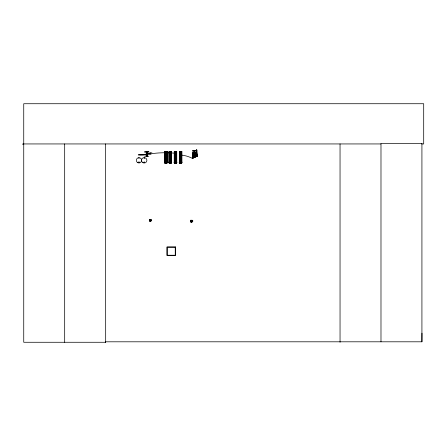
<?xml version="1.0" encoding="UTF-8"?>
<svg xmlns="http://www.w3.org/2000/svg" width="446" height="446" viewBox="0 0 446 446"><rect width="100%" height="100%" fill="white"/><g stroke="black" fill="none" stroke-linecap="round" stroke-linejoin="round"><path stroke-width="0.67" d="M421.615 143.941L423.7 143.941L423.7 103.728L23.738 103.728L23.738 342.272L105.68 342.272L105.624 341.803L421.922 341.803L421.983 333.179M195.158 157.198L193.715 157.204L193.04 156.401L193.034 155.805L194.908 155.325L195.827 155.799L195.158 157.243L193.715 157.243L192.338 156.401L192.477 152.922M196.58 155.648L195.136 154.834L193.715 154.818L192.338 155.621L192.343 156.446L192.767 156.407L192.767 152.922M192.349 153.753L192.823 153.753L192.739 153.134M196.117 156.395L196.184 153.14L196.519 153.792M196.535 156.435L196.524 153.134M196.223 153.602L196.563 153.753L196.614 153.173L192.443 153.346M138.583 162.205C139.297 163.688 139.52 161.184 138.65 162.121M139.23 162.377C138.561 161.296 138.907 163.403 139.202 162.188M144.471 162.389L143.991 162.11L144.32 162.534M144.604 162.316C143.389 163.42 144.192 161.246 144.526 162.121M150.218 221.082L151.099 220.469L150.48 219.594L149.605 220.207L150.218 221.082L150.33 220.458M150.374 220.218L150.48 219.594M191.418 221.974L191.457 221.149L191.061 221.807L191.418 221.974L192.293 221.361L191.68 220.48L190.966 220.742L191.061 221.807M191.568 221.11L191.68 220.48M146.472 153.931L146.472 154.227M170.405 162.851L170.244 162.288M180.736 162.851L180.479 162.377M146.561 154.271L146.901 154.227M194.021 153.335L193.62 153.346L193.698 152.961M194.958 153.073L195.342 153.073L195.002 153.413M170.433 162.394L170.116 162.35L170.411 162.4M192.354 153.173L196.602 152.961M194.668 157.12L195.142 156.044L194.662 155.738L193.742 156.05L194.2 157.12M144.342 158.258C144.236 157.204 143.802 158.927 144.398 158.057M149.862 220.921L150.274 220.43M150.43 220.246L150.837 219.755M191.624 221.132L192.036 220.647M192.443 153.329L192.438 153.792L192.823 153.625M138.868 157.906L139.046 158.336L138.929 157.906M139.163 162.495L138.806 162.495M193.737 154.879C191.825 154.963 191.786 157.042 193.715 157.243M195.136 157.221L196.58 156.44M196.262 152.922L196.184 153.34L196.524 153.346M193.993 153.391L193.993 152.917M195.298 153.457L195.298 152.984M149.639 220.597L150.235 220.38M150.464 220.296L151.06 220.079M190.838 221.484L191.434 221.266M191.663 221.188L192.259 220.971M192.828 153.173L196.569 153.307M166.035 162.422L165.773 162.835M175.362 162.835L175.652 162.835L175.389 162.377M180.457 162.835L180.702 162.851M192.901 158.614C194.506 158.129 191.239 158.213 192.901 158.614A30.807 24.497 46.8 0 0 179.526 154.968M196.402 151.924L196.301 149.94L196.786 149.912L196.837 150.648M196.301 149.94L196.831 150.263M197.126 154.405L197.132 155.041L196.647 155.069L196.641 154.433L197.126 154.405L197.271 156.351L196.792 156.379L196.513 153.664M196.653 155.503L197.138 155.492L197.271 156.351M196.664 156.156L197.149 156.128M192.449 153.273C193.915 152.627 191.094 154.444 193.124 154.271L193.101 153.257M22.3 144.108L23.738 144.103M194.2 157.076L194.662 157.076M23.738 143.941L380.984 143.941M167.138 151.439L164.674 151.45L164.685 162.996L167.138 162.985L167.138 151.439L167.088 162.985M171.52 151.439L169.056 151.45L169.067 162.996L171.52 162.985L171.509 151.439L171.47 162.985M174.269 151.45L176.727 151.439L176.727 162.985L174.269 162.996L174.275 151.45L174.319 162.996M164.842 152.621L166.971 152.621M169.224 152.621L171.353 152.621M174.431 152.621L176.566 152.621M179.526 152.621L181.656 152.621M150.865 153.011L147.314 153.251M146.26 153.073L147.314 153.073M196.602 153.112L192.276 153.112M146.26 153.19L150.865 153.251M164.842 153.402L166.971 153.402M169.224 153.402L171.353 153.402M174.431 153.402L176.566 153.402A102.875 100.562 90 0 0 151.813 153.664L151.813 152.599M179.526 153.402L181.656 153.402M192.823 153.625L196.14 153.625M146.472 153.842L146.946 153.842M146.472 154.021L146.946 154.021M146.472 154.138L146.946 154.138M146.517 154.305L146.946 154.316M142.72 154.533L151.066 154.533M146.422 154.623L146.834 154.623L146.422 154.862M164.842 154.578L166.971 154.578M169.224 154.578L171.353 154.578M174.431 154.578L176.566 154.578M179.526 154.578L181.656 154.578M146.834 154.667L139.849 154.818M143.673 154.868L138.266 154.868L146.834 154.818M164.842 155.615L166.971 155.615M169.218 155.615L171.353 155.615M174.431 155.615L176.56 155.615M179.521 155.615L181.65 155.615M144.576 156.212L148.836 156.267M196.535 156.262L196.218 156.401M192.36 156.395L192.75 156.407M196.19 156.395L196.535 156.395M164.842 156.786L166.971 156.786M169.218 156.786L171.353 156.786M174.431 156.786L176.56 156.786M179.521 156.786L181.65 156.786M164.842 161.814L166.971 161.814M169.224 161.814L171.353 161.814M174.431 161.814L176.566 161.814M179.526 161.814L181.656 161.814M164.485 162.143L167.328 162.143M168.867 162.143L171.71 162.143M174.079 162.143L176.917 162.143M179.169 162.143L182.013 162.143M164.485 162.232L167.328 162.232M168.867 162.232L171.71 162.232M174.079 162.232L176.917 162.232M179.169 162.232L182.013 162.232M190.799 221.093L191.429 221.205M191.668 221.249L192.293 221.361M149.605 220.207L150.23 220.318L149.772 219.85M150.469 220.357L151.099 220.469M190.966 220.742L191.457 221.149M191.641 221.305L192.126 221.712M150.441 220.413L150.932 220.826M196.179 153.753L192.823 153.753M191.289 220.514L191.507 221.116M191.59 221.339L191.808 221.941M150.09 219.627L150.308 220.224M150.391 220.452L150.609 221.049M197.132 155.041L196.937 152.777M197.138 155.492L196.998 153.636M196.647 155.069L196.48 153.246M196.641 154.433L196.792 156.379M196.942 153.357L196.848 151.813M196.452 152.805L196.457 153.385M196.396 152.359L196.424 152.878M196.909 152.337L196.825 151.305M196.424 152.365L196.324 150.848M196.809 150.82L196.864 151.462M196.848 151.043L196.786 149.912M196.346 150.291L196.351 150.676M421.922 341.803L421.922 143.478L380.984 143.478L380.984 341.803M340.042 143.941L340.042 342.272M194.952 150.904L194.969 155.163M194.763 150.904L194.79 155.163M194.261 150.904L194.261 155.163M194.25 150.904L194.227 155.163M194.021 150.904L194.043 155.163M181.767 151.439L181.767 162.985M181.673 151.439L181.656 162.985M181.539 151.439L181.539 162.985M181.5 151.439L181.489 162.985M181.355 151.439L181.399 162.985M181.26 162.985L181.26 151.439L181.215 162.985M181.082 151.439L181.126 153.48M181.126 154.834L181.07 162.985M180.914 162.985L180.262 162.985M180.095 151.45L180.106 153.485M180.106 154.846L180.095 162.996M179.827 151.45L179.783 162.996M179.693 151.45L179.682 162.996L179.643 151.45M179.526 151.45L179.543 162.996M179.409 151.45L179.409 162.996M176.677 151.439L176.677 162.985M176.583 151.439L176.566 162.985M176.449 151.439L176.449 162.985M176.393 151.439L176.399 162.985M176.265 151.439L176.315 153.48M176.265 154.834L176.304 162.985M176.17 151.439L176.148 162.985M176.125 151.439L176.125 162.985M175.992 151.439L175.98 153.48M175.992 154.834L175.98 162.985M175.824 162.985L175.172 162.985M175.005 151.45L174.966 153.485M175.005 154.846L174.966 162.996M174.681 151.45L174.732 153.485M174.693 154.846L174.732 162.996M174.431 151.45L174.431 162.996M171.375 151.439L171.353 162.985M171.236 151.439L171.236 162.985L171.186 151.439M171.108 151.439L171.097 162.985M170.824 151.439L170.779 153.48M170.824 154.834L170.773 162.985M170.612 162.985L169.965 162.985M169.753 151.45L169.809 153.485M169.809 154.846L169.753 162.996M169.658 162.996L169.636 151.45L169.619 162.996M169.48 151.45L169.469 153.485M169.469 154.846L169.48 162.996M169.391 151.45L169.38 153.485M169.391 154.846L169.38 162.996M169.341 151.45L169.341 153.485M169.341 154.846L169.341 162.996M169.224 151.45L169.201 162.996M169.112 151.45L169.112 162.996M166.949 151.439L166.971 162.985M166.726 151.439L166.67 162.985M166.391 151.439L166.403 153.48M166.391 154.834L166.442 162.985M166.235 162.985L165.583 162.985M165.416 151.45L165.427 153.485M165.427 154.846L165.416 162.996M165.276 151.45L165.276 162.996M165.254 151.45L165.237 162.996M165.104 151.45L165.143 162.996M165.009 151.45L165.003 162.996M164.959 151.45L164.959 162.996M164.864 151.45L164.842 162.996M164.73 151.45L164.73 162.996M150.865 152.599L150.865 153.664M147.18 151.947L147.18 156.212M146.472 151.947L146.411 156.212M146.232 151.947L146.232 156.212M105.618 143.941L105.68 342.272M64.681 143.941L64.681 342.272M165.449 156.078C166.029 157.89 166.854 154.801 165.449 156.078M169.826 156.078C170.405 157.89 171.236 154.801 169.826 156.078M175.038 156.078C175.618 157.89 176.443 154.801 175.038 156.078M180.128 156.078C180.708 157.89 181.533 154.801 180.128 156.078M192.349 157.494L193.397 157.516L192.349 157.494M166.057 162.383L165.734 162.366L166.051 162.394M175.652 162.383L175.328 162.366L175.663 162.35M180.742 162.383L180.418 162.366L180.753 162.35M193.352 155.503L194.133 156.122L193.386 156.724L194.395 156.245L195.381 156.702L194.623 156.122L195.398 155.498L194.372 156.011L193.408 155.492M149.443 219.36C148.223 224.845 155.03 218.562 149.443 219.36M190.637 220.246C189.422 225.737 196.223 219.449 190.637 220.246M196.625 150.664L192.365 150.904L196.625 150.664M181.823 151.439L179.359 151.45L179.359 162.996L181.823 162.985L181.812 151.439M148.836 151.707L144.576 151.947L148.836 151.707M196.625 155.163L195.409 155.191L196.625 155.225M196.625 155.381L195.409 155.381L196.625 155.403M175.484 246.961L166.96 246.961L166.96 255.486L175.484 255.486L175.484 246.961M175.25 247.195L167.2 247.195L167.2 255.246L175.25 255.246L175.25 247.195M179.961 162.996L179.961 151.45L179.916 162.996M174.849 162.996L174.871 151.45L174.826 162.996M174.603 162.996L174.592 151.45L174.548 162.996M170.957 162.985L170.935 151.439L170.918 162.985M166.86 162.985L166.86 151.439L166.804 162.985M166.575 162.985L166.575 151.439L166.536 162.985M146.974 156.212L147.002 151.947L146.951 156.212M137.663 162.612A2.643 2.643 0 0 0 141.627 160.32A2.643 2.643 0 0 0 137.663 158.035A2.643 2.643 0 0 0 137.663 162.612M142.848 162.656A2.698 2.698 0 0 0 146.89 160.32A2.698 2.698 0 0 0 142.848 157.984A2.698 2.698 0 0 0 142.848 162.656"/></g></svg>
